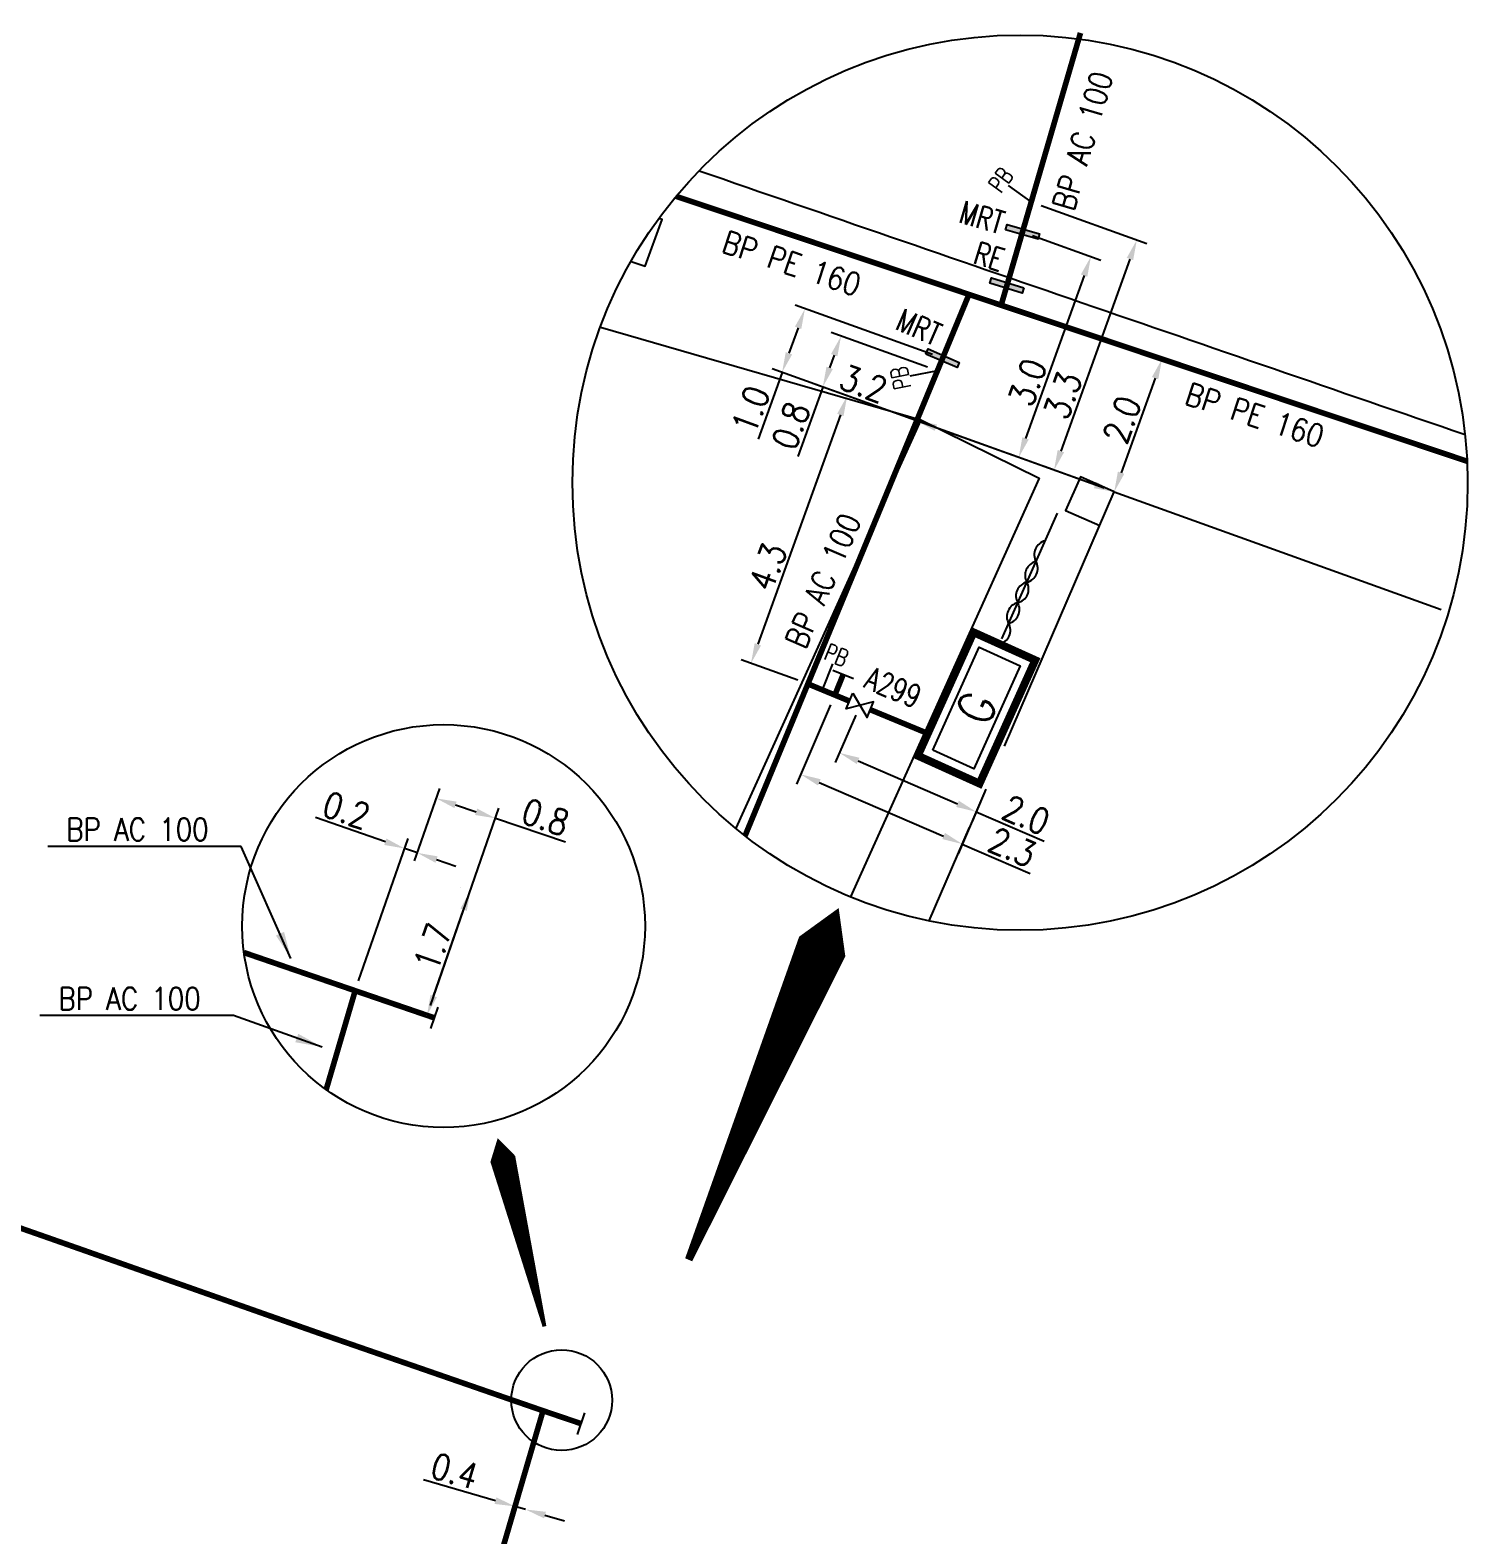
# Model space of a CAD drawing. Header units: millimetres. Extents: x 184998 to 186003, y 126995 to 128002.
# Drawn here: x 185827 to 185890.8, y 127333.2 to 127399.8 of the extents above; entities that cross this region are included whole.
import ezdxf
from ezdxf.enums import TextEntityAlignment as Align

# ---------------------------------------------------------------- set-up
doc = ezdxf.new("R2010")
doc.units = ezdxf.units.MM
doc.header["$PDMODE"] = 34
doc.linetypes.add('L_25_AP', pattern=[2000, 1000, 1000])
doc.layers.get('0').update_dxf_attribs({"linetype": 'CONTINUOUS'})
doc.layers.get('DEFPOINTS').update_dxf_attribs({"linetype": 'CONTINUOUS'})
for name, color, linetype in [('G_210', 7, 'CONTINUOUS'), ('L_150', 1, 'CONTINUOUS'), ('L_340', 7, 'CONTINUOUS'), ('L_900', 7, 'CONTINUOUS')]:
    doc.layers.add(name, color=color, linetype=linetype)
doc.styles.add('G_ROMANS', font='ROMANS.SHX', dxfattribs={"width": 0.75})
doc.styles.get("Standard").update_dxf_attribs({"font": 'romans.shx', "width": 0.85})
doc.dimstyles.get("Standard").update_dxf_attribs({"dimtxt": 1.5, "dimasz": 1.2, "dimexe": 0.625, "dimexo": 0.625, "dimgap": 0.25, "dimtad": 1, "dimdec": 1, "dimzin": 0, "dimdsep": 46, "dimtxsty": 'Standard', "dimcen": -0.5, "dimadec": 0, "dimazin": 0, "dimtfac": 1, "dimtdec": 1, "dimtmove": 0, "dimatfit": 3, "dimfxl": 0, "dimtolj": 1, "dimtzin": 0, "dimarcsym": 0})

# ---------------------------------------------------------------- blocks, each defined once
blk = doc.blocks.new('BF0301')
at = {"color": 0, "linetype": 'Continuous'}
for centre, start, end in [((-0.5, 0.375), 216.8699, 323.1304), ((0.5, -0.375), 36.8699, 143.1303)]:
    blk.add_arc(centre, 0.625, start, end, dxfattribs=at)
blk = doc.blocks.new('L_340_21')
at = {"linetype": 'Continuous'}
blk.add_hatch(color=0, dxfattribs=at).paths.add_polyline_path([(0.125, 0.75), (-0.125, 0.75), (-0.125, -0.75), (0.125, -0.75)])
at = {"color": 0, "linetype": 'Continuous'}
blk.add_lwpolyline([(-0.125, 0.75), (0.125, 0.75), (0.125, -0.75), (-0.125, -0.75)], close=True, dxfattribs=at)
at = {"color": 0, "linetype": 'Continuous', "width": 0.75}
for tag, height, flags, p in [('RE', 1, 8, (0, 2)), ('DEF_LEG', 1.2, 3, (0, -5)), ('DEF_COUP', 1.2, 3, (0, -7.5)), ('DEF_TYPE', 1.2, 3, (0, -10))]:
    blk.add_attdef(tag, text='', height=height, dxfattribs=dict(at, flags=flags)).set_placement(p, align=Align.MIDDLE)
blk = doc.blocks.new('L_340_13')
at = {"color": 0, "linetype": 'Continuous', "flags": 128}
blk.add_lwpolyline([(0, 0), (0, 1.25)], dxfattribs=at)
at = {"color": 0, "linetype": 'Continuous', "style": 'G_ROMANS', "width": 0.75}
blk.add_text('PB', height=0.75, dxfattribs=at).set_placement((0, 1.663), align=Align.MIDDLE)
at = {"color": 0, "linetype": 'Continuous', "width": 0.75, "flags": 3}
for tag, p in [('DEF_LEG', (0, -10)), ('DEF_COUP', (0, -12.5)), ('DEF_TYPE', (0, -15))]:
    blk.add_attdef(tag, text='', height=1.2, dxfattribs=at).set_placement(p, align=Align.MIDDLE)
blk = doc.blocks.new('L_340_07')
at = {"color": 0, "linetype": 'Continuous', "const_width": 0.25, "flags": 128}
blk.add_lwpolyline([(0, 0), (0.35, 0)], dxfattribs=at)
at = {"color": 0, "linetype": 'Continuous', "flags": 128}
blk.add_lwpolyline([(0.35, -0.5), (0.35, 0.5)], dxfattribs=at)
at = {"color": 0, "linetype": 'Continuous', "width": 0.75, "flags": 3}
for tag, p in [('DEF_LEG', (0.723, -3.465)), ('DEF_COUP', (0.723, -5.965)), ('DEF_TYPE', (0.723, -8.465))]:
    blk.add_attdef(tag, text='', height=1.2, dxfattribs=at).set_placement(p, align=Align.MIDDLE)
blk = doc.blocks.new('L_340_17')
at = {"linetype": 'Continuous'}
blk.add_hatch(color=0, dxfattribs=at).paths.add_polyline_path([(0.125, 0.75), (-0.125, 0.75), (-0.125, -0.75), (0.125, -0.75)])
at = {"color": 0, "linetype": 'Continuous'}
blk.add_lwpolyline([(-0.125, 0.75), (0.125, 0.75), (0.125, -0.75), (-0.125, -0.75)], close=True, dxfattribs=at)
at = {"color": 0, "linetype": 'Continuous', "width": 0.75}
for tag, height, flags, p in [('MRT', 1, 8, (0, 2.5)), ('DEF_LEG', 1.2, 3, (0, -5)), ('DEF_COUP', 1.2, 3, (0, -7.5)), ('DEF_TYPE', 1.2, 3, (0, -10))]:
    blk.add_attdef(tag, text='', height=height, dxfattribs=dict(at, flags=flags)).set_placement(p, align=Align.MIDDLE)
blk = doc.blocks.new('*D780')
at = {"layer": 'DEFPOINTS', "color": 0, "linetype": 'Continuous', "transparency": 16777216}
for p in [(185863.802, 127369.93), (185869.573, 127366.649), (185868.954, 127365.214)]:
    blk.add_point(p, dxfattribs=at)
at = {"layer": 'L_900', "color": 0, "linetype": 'Continuous', "lineweight": -2, "transparency": 16777216}
for p, q in [((185863.616, 127369.499), (185862.709, 127367.397)), ((185863.721, 127367.471), (185868.128, 127365.57)), ((185869.388, 127366.218), (185868.769, 127364.783)), ((185868.954, 127365.214), (185871.965, 127363.915))]:
    blk.add_line(p, q, dxfattribs=at)
at = {"layer": 'L_900', "color": 0, "linetype": 'Continuous', "transparency": 16777216}
for points in [[(185863.781, 127367.609), (185863.662, 127367.333), (185862.895, 127367.828)], [(185868.187, 127365.708), (185868.069, 127365.432), (185868.954, 127365.214)]]:
    blk.add_solid(points, dxfattribs=at)
at = {"layer": 'L_900', "color": 0, "linetype": 'Continuous', "transparency": 16777216, "insert": (185871.17, 127365.075), "char_height": 1.125, "attachment_point": 5, "rotation": 336.66476}
blk.add_mtext('\\A1;2.0', dxfattribs=at)
blk = doc.blocks.new('*D781')
at = {"layer": 'DEFPOINTS', "color": 0, "linetype": 'Continuous', "ltscale": 0.5, "transparency": 16777216}
for p in [(185862.69, 127370.38), (185869.573, 127366.649), (185868.339, 127363.788)]:
    blk.add_point(p, dxfattribs=at)
at = {"layer": 'L_900', "color": 0, "linetype": 'Continuous', "lineweight": -2, "ltscale": 0.5, "transparency": 16777216}
for p, q in [((185862.504, 127369.95), (185860.993, 127366.447)), ((185862.005, 127366.521), (185867.513, 127364.144)), ((185869.388, 127366.218), (185868.154, 127363.357)), ((185868.339, 127363.788), (185871.35, 127362.489))]:
    blk.add_line(p, q, dxfattribs=at)
at = {"layer": 'L_900', "color": 0, "linetype": 'Continuous', "ltscale": 0.5, "transparency": 16777216}
for points in [[(185862.064, 127366.658), (185861.945, 127366.383), (185861.178, 127366.877)], [(185867.572, 127364.282), (185867.454, 127364.007), (185868.339, 127363.788)]]:
    blk.add_solid(points, dxfattribs=at)
at = {"layer": 'L_900', "color": 0, "linetype": 'Continuous', "ltscale": 0.5, "transparency": 16777216, "insert": (185870.555, 127363.649), "char_height": 1.125, "attachment_point": 5, "rotation": 336.66476}
blk.add_mtext('\\A1;2.3', dxfattribs=at)
blk = doc.blocks.new('*D802')
at = {"layer": 'DEFPOINTS', "color": 0, "linetype": 'Continuous', "ltscale": 0.5, "transparency": 16777216}
for p in [(185844.195, 127363.397), (185843.922, 127362.61), (185841.441, 127357.291)]:
    blk.add_point(p, dxfattribs=at)
at = {"layer": 'L_900', "color": 0, "linetype": 'Continuous', "lineweight": -2, "ltscale": 0.5, "transparency": 16777216}
for p, q in [((185842.778, 127363.889), (185839.681, 127364.964)), ((185841.595, 127357.734), (185843.782, 127364.036)), ((185844.076, 127363.052), (185844.349, 127363.84)), ((185844.195, 127363.397), (185843.628, 127363.594)), ((185845.045, 127363.102), (185845.896, 127362.807))]:
    blk.add_line(p, q, dxfattribs=at)
at = {"layer": 'L_900', "color": 0, "linetype": 'Continuous', "ltscale": 0.5, "transparency": 16777216}
for points in [[(185842.827, 127364.03), (185842.729, 127363.747), (185843.628, 127363.594)], [(185845.095, 127363.243), (185844.996, 127362.96), (185844.195, 127363.397)]]:
    blk.add_solid(points, dxfattribs=at)
at = {"layer": 'L_900', "color": 0, "linetype": 'Continuous', "ltscale": 0.5, "transparency": 16777216, "insert": (185841.05, 127365.282), "char_height": 1.125, "attachment_point": 5, "rotation": 340.85843}
blk.add_mtext('\\A1;0.2', dxfattribs=at)
blk = doc.blocks.new('*D803')
at = {"layer": 'DEFPOINTS', "color": 0, "linetype": 'Continuous', "ltscale": 0.5, "transparency": 16777216}
for p in [(185845.033, 127365.812), (185843.922, 127362.61), (185844.623, 127356.2)]:
    blk.add_point(p, dxfattribs=at)
at = {"layer": 'L_900', "color": 0, "linetype": 'Continuous', "lineweight": -2, "ltscale": 0.5, "transparency": 16777216}
for p, q in [((185844.076, 127363.052), (185845.187, 127366.254)), ((185844.777, 127356.643), (185847.807, 127365.373)), ((185845.886, 127365.525), (185846.8, 127365.217)), ((185847.653, 127364.93), (185850.761, 127363.885))]:
    blk.add_line(p, q, dxfattribs=at)
at = {"layer": 'L_900', "color": 0, "linetype": 'Continuous', "ltscale": 0.5, "transparency": 16777216}
for points in [[(185845.934, 127365.667), (185845.839, 127365.382), (185845.033, 127365.812)], [(185846.848, 127365.359), (185846.753, 127365.075), (185847.653, 127364.93)]]:
    blk.add_solid(points, dxfattribs=at)
at = {"layer": 'L_900', "color": 0, "linetype": 'Continuous', "ltscale": 0.5, "transparency": 16777216, "insert": (185849.873, 127364.975), "char_height": 1.125, "attachment_point": 5, "rotation": 341.40357}
blk.add_mtext('\\A1;0.8', dxfattribs=at)
blk = doc.blocks.new('*D804')
at = {"layer": 'DEFPOINTS', "color": 0, "linetype": 'Continuous', "ltscale": 0.5, "transparency": 16777216}
for p in [(185846.542, 127361.728), (185846.542, 127361.728), (185844.623, 127356.2)]:
    blk.add_point(p, dxfattribs=at)
at = {"layer": 'L_900', "color": 0, "linetype": 'Continuous', "lineweight": -2, "ltscale": 0.5, "transparency": 16777216}
for p, q in [((185846.099, 127361.882), (185846.099, 127361.882)), ((185844.918, 127357.05), (185846.247, 127360.878)), ((185844.18, 127356.354), (185844.18, 127356.354))]:
    blk.add_line(p, q, dxfattribs=at)
at = {"layer": 'L_900', "color": 0, "linetype": 'Continuous', "ltscale": 0.5, "transparency": 16777216}
for points in [[(185846.105, 127360.927), (185846.389, 127360.829), (185846.542, 127361.728)], [(185844.777, 127357.099), (185845.06, 127357.001), (185844.623, 127356.2)]]:
    blk.add_solid(points, dxfattribs=at)
at = {"layer": 'L_900', "color": 0, "linetype": 'Continuous', "ltscale": 0.5, "transparency": 16777216, "insert": (185844.881, 127359.231), "char_height": 1.125, "attachment_point": 5, "rotation": 70.85844}
blk.add_mtext('\\A1;1.7', dxfattribs=at)
blk = doc.blocks.new('*D809')
at = {"layer": 'DEFPOINTS', "color": 0, "linetype": 'Continuous', "ltscale": 0.5, "transparency": 16777216}
for p in [(185848.523, 127334.448), (185848.523, 127334.448), (185848.986, 127334.313)]:
    blk.add_point(p, dxfattribs=at)
at = {"layer": 'L_150', "color": 0, "linetype": 'Continuous', "lineweight": -2, "ltscale": 0.5, "transparency": 16777216}
for p, q in [((185847.659, 127334.7), (185844.467, 127335.63)), ((185848.986, 127334.313), (185848.523, 127334.448)), ((185849.85, 127334.062), (185850.714, 127333.81))]:
    blk.add_line(p, q, dxfattribs=at)
at = {"layer": 'L_150', "color": 0, "linetype": 'Continuous', "ltscale": 0.5, "transparency": 16777216}
for points in [[(185847.701, 127334.844), (185847.617, 127334.556), (185848.523, 127334.448)], [(185849.892, 127334.206), (185849.808, 127333.918), (185848.986, 127334.313)]]:
    blk.add_solid(points, dxfattribs=at)
at = {"layer": 'L_150', "color": 0, "linetype": 'Continuous', "ltscale": 0.5, "transparency": 16777216, "insert": (185845.841, 127336.011), "char_height": 1.125, "attachment_point": 5, "rotation": 343.75003}
blk.add_mtext('\\A1;0.4', dxfattribs=at)
blk = doc.blocks.new('L_300_05')
at = {"color": 0, "linetype": 'Continuous', "flags": 128}
blk.add_lwpolyline([(-0.5, 0.375), (0.5, -0.375), (0.5, 0.375), (-0.5, -0.375), (-0.5, 0.375)], dxfattribs=at)
at = {"color": 0, "linetype": 'Continuous', "width": 0.75}
blk.add_attdef('NUM', text='', height=1, dxfattribs=at).set_placement((0, 1.383), align=Align.MIDDLE_CENTER)
at = {"color": 0, "linetype": 'Continuous', "width": 0.75, "flags": 3}
for tag, p in [('DEF_LEG', (0, -5)), ('DEF_COUP', (0, -7.5)), ('DEF_TYPE', (0, -10))]:
    blk.add_attdef(tag, text='', height=1.2, dxfattribs=at).set_placement(p, align=Align.MIDDLE)
blk = doc.blocks.new('*D1277')
at = {"layer": 'DEFPOINTS', "color": 0, "linetype": 'Continuous', "transparency": 16777216}
for p in [(185871.008, 127390.909), (185870.837, 127380.912), (185875.07, 127379.39)]:
    blk.add_point(p, dxfattribs=at)
at = {"layer": 'L_900', "color": 0, "linetype": 'Continuous', "lineweight": -2, "transparency": 16777216}
for p, q in [((185871.449, 127390.75), (185874.481, 127389.66)), ((185873.735, 127388.972), (185871.141, 127381.759)), ((185874.629, 127379.548), (185870.396, 127381.071))]:
    blk.add_line(p, q, dxfattribs=at)
at = {"layer": 'L_900', "color": 0, "linetype": 'Continuous', "transparency": 16777216}
for points in [[(185873.594, 127389.022), (185873.877, 127388.921), (185874.04, 127389.818)], [(185871, 127381.81), (185871.282, 127381.708), (185870.837, 127380.912)]]:
    blk.add_solid(points, dxfattribs=at)
at = {"layer": 'L_900', "color": 0, "linetype": 'Continuous', "transparency": 16777216, "insert": (185871.237, 127384.241), "char_height": 1.125, "attachment_point": 5, "rotation": 70.2167}
blk.add_mtext('\\A1;3.0', dxfattribs=at)
blk = doc.blocks.new('*D1278')
at = {"layer": 'DEFPOINTS', "color": 0, "linetype": 'Continuous', "transparency": 16777216}
for p in [(185871.394, 127392.234), (185872.402, 127380.349), (185875.07, 127379.39)]:
    blk.add_point(p, dxfattribs=at)
at = {"layer": 'L_900', "color": 0, "linetype": 'Continuous', "lineweight": -2, "transparency": 16777216}
for p, q in [((185871.835, 127392.075), (185876.513, 127390.393)), ((185875.767, 127389.705), (185872.706, 127381.196)), ((185874.629, 127379.548), (185871.961, 127380.508))]:
    blk.add_line(p, q, dxfattribs=at)
at = {"layer": 'L_900', "color": 0, "linetype": 'Continuous', "transparency": 16777216}
for points in [[(185875.626, 127389.755), (185875.908, 127389.654), (185876.072, 127390.552)], [(185872.565, 127381.247), (185872.848, 127381.145), (185872.402, 127380.349)]]:
    blk.add_solid(points, dxfattribs=at)
at = {"layer": 'L_900', "color": 0, "linetype": 'Continuous', "transparency": 16777216, "insert": (185872.796, 127383.661), "char_height": 1.125, "attachment_point": 5, "rotation": 70.2167}
blk.add_mtext('\\A1;3.3', dxfattribs=at)
blk = doc.blocks.new('*D1279')
at = {"layer": 'DEFPOINTS', "color": 0, "linetype": 'Continuous', "transparency": 16777216}
for p in [(185867.466, 127385.309), (185860.354, 127384.683), (185875.07, 127379.39)]:
    blk.add_point(p, dxfattribs=at)
at = {"layer": 'L_900', "color": 0, "linetype": 'Continuous', "lineweight": -2, "transparency": 16777216}
for p, q in [((185867.024, 127385.468), (185860.928, 127387.661)), ((185861.064, 127386.656), (185860.659, 127385.53)), ((185860.354, 127384.683), (185859.291, 127381.726)), ((185874.629, 127379.548), (185859.913, 127384.841))]:
    blk.add_line(p, q, dxfattribs=at)
at = {"layer": 'L_900', "color": 0, "linetype": 'Continuous', "transparency": 16777216}
for points in [[(185860.923, 127386.706), (185861.205, 127386.605), (185861.369, 127387.502)], [(185860.518, 127385.58), (185860.8, 127385.479), (185860.354, 127384.683)]]:
    blk.add_solid(points, dxfattribs=at)
at = {"layer": 'L_900', "color": 0, "linetype": 'Continuous', "transparency": 16777216, "insert": (185858.965, 127383.035), "char_height": 1.125, "attachment_point": 5, "rotation": 70.2167}
blk.add_mtext('\\A1;1.0', dxfattribs=at)
blk = doc.blocks.new('*D1280')
at = {"layer": 'DEFPOINTS', "color": 0, "linetype": 'Continuous', "transparency": 16777216}
for p in [(185867.236, 127384.755), (185862.157, 127384.034), (185875.07, 127379.39)]:
    blk.add_point(p, dxfattribs=at)
at = {"layer": 'L_900', "color": 0, "linetype": 'Continuous', "lineweight": -2, "transparency": 16777216}
for p, q in [((185866.795, 127384.914), (185862.528, 127386.449)), ((185862.664, 127385.443), (185862.462, 127384.881)), ((185862.157, 127384.034), (185861.048, 127380.949)), ((185874.629, 127379.548), (185861.716, 127384.193))]:
    blk.add_line(p, q, dxfattribs=at)
at = {"layer": 'L_900', "color": 0, "linetype": 'Continuous', "transparency": 16777216}
for points in [[(185862.523, 127385.494), (185862.805, 127385.392), (185862.969, 127386.29)], [(185862.321, 127384.932), (185862.603, 127384.83), (185862.157, 127384.034)]]:
    blk.add_solid(points, dxfattribs=at)
at = {"layer": 'L_900', "color": 0, "linetype": 'Continuous', "transparency": 16777216, "insert": (185860.744, 127382.322), "char_height": 1.125, "attachment_point": 5, "rotation": 70.2167}
blk.add_mtext('\\A1;0.8', dxfattribs=at)
blk = doc.blocks.new('*D1281')
at = {"layer": 'DEFPOINTS', "color": 0, "linetype": 'Continuous', "ltscale": 0.5, "transparency": 16777216}
for p in [(185875.07, 127379.39), (185858.976, 127371.79), (185861.498, 127370.883)]:
    blk.add_point(p, dxfattribs=at)
at = {"layer": 'L_900', "color": 0, "linetype": 'Continuous', "lineweight": -2, "ltscale": 0.5, "transparency": 16777216}
for p, q in [((185874.629, 127379.548), (185862.799, 127383.803)), ((185862.936, 127382.798), (185859.281, 127372.637)), ((185861.057, 127371.041), (185858.535, 127371.948))]:
    blk.add_line(p, q, dxfattribs=at)
at = {"layer": 'L_900', "color": 0, "linetype": 'Continuous', "ltscale": 0.5, "transparency": 16777216}
for points in [[(185862.795, 127382.848), (185863.077, 127382.747), (185863.24, 127383.645)], [(185859.14, 127372.687), (185859.422, 127372.586), (185858.976, 127371.79)]]:
    blk.add_solid(points, dxfattribs=at)
at = {"layer": 'L_900', "color": 0, "linetype": 'Continuous', "ltscale": 0.5, "transparency": 16777216, "insert": (185859.719, 127376.071), "char_height": 1.125, "attachment_point": 5, "rotation": 70.2167}
blk.add_mtext('\\A1;4.3', dxfattribs=at)
blk = doc.blocks.new('*D1282')
at = {"layer": 'DEFPOINTS', "color": 0, "linetype": 'Continuous', "ltscale": 0.5, "transparency": 16777216}
for p in [(185866.319, 127382.537), (185875.07, 127379.39), (185875.07, 127379.39)]:
    blk.add_point(p, dxfattribs=at)
at = {"layer": 'L_900', "color": 0, "linetype": 'Continuous', "lineweight": -2, "ltscale": 0.5, "transparency": 16777216}
for p, q in [((185866.319, 127382.537), (185862.587, 127383.88)), ((185874.223, 127379.694), (185867.166, 127382.233))]:
    blk.add_line(p, q, dxfattribs=at)
at = {"layer": 'L_900', "color": 0, "linetype": 'Continuous', "ltscale": 0.5, "transparency": 16777216}
for points in [[(185867.216, 127382.374), (185867.115, 127382.091), (185866.319, 127382.537)], [(185874.274, 127379.835), (185874.172, 127379.553), (185875.07, 127379.39)]]:
    blk.add_solid(points, dxfattribs=at)
at = {"layer": 'L_900', "color": 0, "linetype": 'Continuous', "ltscale": 0.5, "transparency": 16777216, "insert": (185863.96, 127384.183), "char_height": 1.125, "attachment_point": 5, "rotation": 340.2167}
blk.add_mtext('\\A1;3.2', dxfattribs=at)
blk = doc.blocks.new('*D1283')
at = {"layer": 'DEFPOINTS', "color": 0, "linetype": 'Continuous', "ltscale": 0.5, "transparency": 16777216}
for p in [(185877.186, 127385.272), (185875.07, 127379.39), (185875.07, 127379.39)]:
    blk.add_point(p, dxfattribs=at)
at = {"layer": 'L_900', "color": 0, "linetype": 'Continuous', "lineweight": -2, "ltscale": 0.5, "transparency": 16777216}
blk.add_line((185876.881, 127384.426), (185875.375, 127380.236), dxfattribs=at)
at = {"layer": 'L_900', "color": 0, "linetype": 'Continuous', "ltscale": 0.5, "transparency": 16777216}
for points in [[(185876.74, 127384.476), (185877.022, 127384.375), (185877.186, 127385.272)], [(185875.233, 127380.287), (185875.516, 127380.186), (185875.07, 127379.39)]]:
    blk.add_solid(points, dxfattribs=at)
at = {"layer": 'L_900', "color": 0, "linetype": 'Continuous', "ltscale": 0.5, "transparency": 16777216, "insert": (185875.422, 127382.585), "char_height": 1.125, "attachment_point": 5, "rotation": 70.2167}
blk.add_mtext('\\A1;2.0', dxfattribs=at)
blk = doc.blocks.new('*U1320')
at = {"layer": 'G_210', "color": 0, "linetype": 'Continuous', "const_width": 0.35, "flags": 128}
blk.add_lwpolyline([(6, 3), (6, 0), (0, 0), (0, 3)], close=True, dxfattribs=at)
at = {"layer": 'G_210', "color": 0, "linetype": 'Continuous'}
blk.add_lwpolyline([(0.5, 2.5), (5.5, 2.5), (5.5, 0.5), (0.5, 0.5)], close=True, dxfattribs=at)
at = {"layer": 'G_210', "insert": (2.993, 1.509), "char_height": 1.577, "width": 3.78383, "attachment_point": 5}
blk.add_mtext('G', dxfattribs=at)
at = {"layer": 'G_210', "color": 0, "linetype": 'Continuous', "width": 0.75}
for tag, height, p in [('NUM', 2, (2, 12.502)), ('NOM', 2, (2, 9.676)), ('BCL', 1.5, (2, 7))]:
    blk.add_attdef(tag, text='', height=height, dxfattribs=at).set_placement(p, align=Align.MIDDLE)
at = {"layer": 'G_210', "color": 0, "linetype": 'Continuous', "width": 0.75, "flags": 3}
for tag, p in [('DEF_LEG', (2.139, -3.111)), ('DEF_COUP', (2.139, -5.611)), ('DEF_TYPE', (2.139, -8.111))]:
    blk.add_attdef(tag, text='', height=1.2, dxfattribs=at).set_placement(p, align=Align.MIDDLE)

msp = doc.modelspace()

# ---------------------------------------------------------------- linework, layer by layer
at = {"layer": 'L_150', "linetype": 'L_25_AP', "ltscale": 0.5, "const_width": 0.25}
msp.add_lwpolyline([(185741.977, 127396.711), (185750.468, 127389.519), (185759.614, 127381.732), (185768.78, 127374.055), (185778.243, 127366.537), (185784.877, 127361.683), (185795.663, 127358.069), (185807.518, 127353.58), (185818.834, 127349.502), (185828.464, 127346.127), (185839.733, 127342.157), (185849.765, 127338.684), (185851.12, 127338.225)], dxfattribs=at)
at = {"layer": 'L_150', "linetype": 'L_25_AP', "const_width": 0.25}
msp.add_lwpolyline([(185844.965, 127322.304), (185849.755, 127338.655)], dxfattribs=at)
at = {"layer": 'L_900', "color": 1, "linetype": 'Continuous', "const_width": 0.25, "flags": 128}
for points in [[(185870.06, 127387.658), (185873.576, 127399.72)], [(185858.714, 127364.153), (185868.635, 127388.136)], [(185862.693, 127370.388), (185862.928, 127370.969)], [(185863.34, 127370.121), (185861.498, 127370.883)], [(185866.812, 127368.685), (185864.264, 127369.739)]]:
    msp.add_lwpolyline(points, dxfattribs=at)
at = {"layer": 'L_900', "color": 252, "linetype": 'Continuous'}
msp.add_lwpolyline([(185856.677, 127393.615, 0.000109), (185890.611, 127381.928, 0.000109)], format="xyb", dxfattribs=at)
at = {"layer": 'L_900', "color": 1, "linetype": 'Continuous', "const_width": 0.25}
for points in [[(185877.553, 127385.15), (185855.657, 127392.481)], [(185890.703, 127380.746), (185877.553, 127385.15)]]:
    msp.add_lwpolyline(points, dxfattribs=at)
at = {"layer": 'L_900', "color": 252, "linetype": 'Continuous'}
for points in [[(185853.662, 127389.601), (185854.293, 127389.393), (185855.049, 127391.45), (185854.892, 127391.501)], [(185852.306, 127386.691), (185866.498, 127382.573), (185871.739, 127380), (185863.387, 127361.446)], [(185866.498, 127382.573), (185858.299, 127364.485)], [(185875.07, 127379.39), (185873.572, 127380.05), (185872.917, 127378.565), (185874.427, 127377.899)], [(185870.209, 127368.123), (185875.07, 127379.39), (185889.559, 127374.178)], [(185870.088, 127372.876), (185872.553, 127378.449)], [(185866.87, 127360.382), (185868.656, 127364.523)]]:
    msp.add_lwpolyline(points, dxfattribs=at)
at = {"layer": 'L_900', "color": 254, "linetype": 'Continuous'}
for points in [[(185856.216, 127345.371, 0.339, 2.033, 0), (185861.533, 127357.838, 4.066, 0, 0), (185862.862, 127360.954, 4.066, 0, 0)], [(185849.828, 127342.419, 0.172, 1.031, 0), (185848.168, 127349.087, 2.062, 0, 0), (185847.753, 127350.754, 2.062, 0, 0)]]:
    msp.add_lwpolyline(points, format="xyseb", dxfattribs=at)
at = {"layer": 'L_900', "color": 1, "linetype": 'Continuous', "ltscale": 0.5, "const_width": 0.25, "flags": 128}
for points in [[(185836.516, 127358.98), (185844.623, 127356.2)], [(185841.441, 127357.291), (185840.155, 127352.909)]]:
    msp.add_lwpolyline(points, dxfattribs=at)
at = {"layer": 'L_900', "linetype": 'Continuous'}
msp.add_circle((185870.898, 127379.797), 19.829, dxfattribs=at)
at = {"layer": 'L_900', "linetype": 'Continuous', "ltscale": 0.5}
for centre, radius in [((185845.36, 127360.156), 8.922), ((185850.59, 127339.152), 2.231)]:
    msp.add_circle(centre, radius, dxfattribs=at)

# ---------------------------------------------------------------- block references
at = {"layer": 'L_340', "rotation": 341.2767337068564}
msp.add_blockref('L_340_07', (185851.12, 127338.225), dxfattribs=at)
at = {"layer": 'L_900', "color": 7, "linetype": 'Continuous'}
for name, p, rotation in [('L_340_13', (185871.394, 127392.234), 54.29592090863957), ('L_340_13', (185867.236, 127384.755), 101.3859636724112), ('L_340_13', (185862.139, 127370.618), 337.9797297129957), ('L_340_07', (185862.928, 127370.969), 67.94844300319635)]:
    msp.add_blockref(name, p, dxfattribs=dict(at, rotation=rotation))
ref = msp.add_blockref('L_340_17', (185871.008, 127390.909), dxfattribs=dict(at, rotation=73.75003171413583))
ref.add_attrib('MRT', 'MRT', dxfattribs={"layer": '0', "color": 0, "linetype": 'Continuous', "height": 1, "rotation": 343.75003, "style": 'G_ROMANS', "width": 0.75, "flags": 8}).set_placement((185869.211, 127391.55), align=Align.MIDDLE)
ref = msp.add_blockref('L_340_21', (185870.315, 127388.531), dxfattribs=dict(at, rotation=253.2161742148417))
ref.add_attrib('RE', 'RE', dxfattribs={"layer": '0', "color": 0, "linetype": 'Continuous', "height": 1, "rotation": 343.21617, "style": 'G_ROMANS', "width": 0.75, "flags": 8}).set_placement((185869.537, 127389.817), align=Align.MIDDLE)
ref = msp.add_blockref('L_340_17', (185867.466, 127385.309), dxfattribs=dict(at, rotation=66.60045147445847))
ref.add_attrib('MRT', 'MRT', dxfattribs={"layer": '0', "color": 0, "linetype": 'Continuous', "height": 1, "rotation": 336.60045, "style": 'G_ROMANS', "width": 0.75, "flags": 8}).set_placement((185866.421, 127386.681), align=Align.MIDDLE)
at = {"layer": 'L_900', "color": 252, "rotation": 66.13630317308665}
for p in [(185871.605, 127376.305), (185871.2, 127375.391), (185870.795, 127374.476), (185870.391, 127373.562)]:
    msp.add_blockref('BF0301', p, dxfattribs=at)
at = {"layer": 'L_900'}
for name, p, rotation in [('*U1320', (185869.102, 127366.466), 65.70136785060154), ('L_340_07', (185844.623, 127356.2), 341.2767337068564)]:
    msp.add_blockref(name, p, dxfattribs=dict(at, rotation=rotation))
at = {"layer": 'L_900', "color": 7, "linetype": 'Continuous'}
ref = msp.add_blockref('L_300_05', (185863.802, 127369.93), dxfattribs=dict(at, rotation=337.5276468914691))
ref.add_attrib('NUM', 'A299', dxfattribs={"layer": '0', "color": 0, "linetype": 'Continuous', "height": 1, "rotation": 337.52765, "width": 0.75}).set_placement((185865.28, 127370.729), align=Align.MIDDLE_CENTER)

# ---------------------------------------------------------------- texts
at = {"layer": 'L_900', "color": 1, "linetype": 'Continuous', "width": 0.85}
for s, rotation, p in [('BP AC 100', 73.75003, (185873.27, 127391.771)), ('BP PE 160', 341.62918, (185857.614, 127390.034)), ('BP PE 160', 341.8573, (185878.127, 127383.3)), ('BP AC 100', 66.53386, (185861.373, 127372.364))]:
    msp.add_text(s, height=1, rotation=rotation, dxfattribs=at).set_placement(p)
at = {"layer": 'L_900', "color": 1, "linetype": 'Continuous', "char_height": 1, "attachment_point": 6}
for insert in [(185834.947, 127364.436), (185834.598, 127356.937)]:
    msp.add_mtext('BP AC 100', dxfattribs=dict(at, insert=insert))

# ---------------------------------------------------------------- dimensions: what is measured, and where the dimension line sits
at = {"layer": 'L_150', "linetype": 'Continuous', "ltscale": 0.5}
dim = msp.add_linear_dim(base=(185848.523, 127334.448), p1=(185848.986, 127334.313), p2=(185848.523, 127334.448), angle=343.75003, text='0.4', dimstyle='Standard', override={"dimscale": 0.75}, dxfattribs=at)
dim.commit()
dim.dimension.update_dxf_attribs({"geometry": '*D809', "text_midpoint": (185845.631, 127335.291), "dimtype": 160})
at = {"layer": 'L_900', "color": 7, "linetype": 'Continuous'}
for base, p1, p2, angle, text, override, picture, middle in [((185872.402, 127380.349), (185871.394, 127392.234), (185875.07, 127379.39), 70.2167, '3.3', {"dimscale": 0.75, "dimatfit": 0}, '*D1278', (185873.502, 127383.407)), ((185870.837, 127380.912), (185871.008, 127390.909), (185875.07, 127379.39), 70.2167, '3.0', {"dimscale": 0.75, "dimatfit": 0}, '*D1277', (185871.943, 127383.987)), ((185860.354, 127384.683), (185867.466, 127385.309), (185875.07, 127379.39), 70.2167, '1.0', {"dimscale": 0.75}, '*D1279', (185859.67, 127382.781)), ((185862.157, 127384.034), (185867.236, 127384.755), (185875.07, 127379.39), 70.2167, '0.8', {"dimscale": 0.75}, '*D1280', (185861.45, 127382.068)), ((185868.954, 127365.214), (185863.802, 127369.93), (185869.573, 127366.649), 156.66476, '2.0', {"dimscale": 0.75}, '*D780', (185870.873, 127364.386))]:
    dim = msp.add_linear_dim(base=base, p1=p1, p2=p2, angle=angle, text=text, dimstyle='Standard', override=override, dxfattribs=at)
    dim.commit()
    dim.dimension.update_dxf_attribs({"geometry": picture, "text_midpoint": middle, "dimtype": 160})
at = {"layer": 'L_900', "color": 1, "linetype": 'Continuous', "ltscale": 0.5}
for base, p1, p2, angle, text, picture, middle in [((185875.07, 127379.39), (185866.319, 127382.537), (185875.07, 127379.39), 160.2167, '3.2', '*D1282', (185863.706, 127383.477)), ((185858.976, 127371.79), (185875.07, 127379.39), (185861.498, 127370.883), 70.2167, '4.3', '*D1281', (185860.425, 127375.818)), ((185868.339, 127363.788), (185862.69, 127370.38), (185869.573, 127366.649), 156.66476, '2.3', '*D781', (185870.258, 127362.96))]:
    dim = msp.add_linear_dim(base=base, p1=p1, p2=p2, angle=angle, text=text, dimstyle='Standard', override={"dimscale": 0.75}, dxfattribs=at)
    dim.commit()
    dim.dimension.update_dxf_attribs({"geometry": picture, "text_midpoint": middle, "dimtype": 160})
dim = msp.add_linear_dim(base=(185875.07, 127379.39), p1=(185877.186, 127385.272), p2=(185875.07, 127379.39), angle=70.2167, text='2.0', dimstyle='Standard', override={"dimscale": 0.75}, dxfattribs=at)
dim.commit()
dim.dimension.update_dxf_attribs({"geometry": '*D1283', "text_midpoint": (185875.422, 127382.585)})
at = {"layer": 'L_900', "linetype": 'Continuous', "ltscale": 0.5}
for base, p1, p2, angle, text, picture, middle in [((185844.195, 127363.397), (185841.441, 127357.291), (185843.922, 127362.61), 160.85843, '0.2', '*D802', (185840.804, 127364.574)), ((185845.033, 127365.812), (185844.623, 127356.2), (185843.922, 127362.61), 341.40357, '0.8', '*D803', (185849.634, 127364.264)), ((185846.542, 127361.728), (185844.623, 127356.2), (185846.542, 127361.728), 250.85844, '1.7', '*D804', (185845.59, 127358.985))]:
    dim = msp.add_linear_dim(base=base, p1=p1, p2=p2, angle=angle, text=text, dimstyle='Standard', override={"dimscale": 0.75}, dxfattribs=at)
    dim.commit()
    dim.dimension.update_dxf_attribs({"geometry": picture, "text_midpoint": middle, "dimtype": 160})

# ---------------------------------------------------------------- leaders
at = {"layer": 'L_900', "color": 1, "linetype": 'Continuous', "annotation_type": 0, "has_hookline": 1, "hookline_direction": 1, "text_width": 7.124}
msp.add_leader([(185838.596, 127358.722), (185836.397, 127363.686), (185835.197, 127363.686)], dimstyle='Standard', override={"dimasz": 1.2}, dxfattribs=at)
msp.add_leader([(185839.984, 127354.795), (185836.048, 127356.187), (185834.848, 127356.187)], dimstyle='Standard', dxfattribs=at)

doc.saveas('drawing.dxf')
